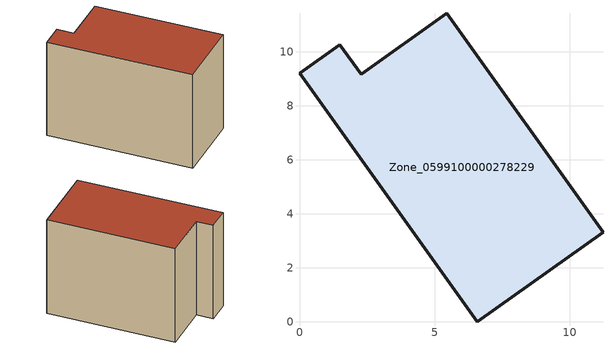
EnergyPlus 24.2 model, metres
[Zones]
Zone_0599100000278229
 floor ground (C_G): 6.58,0 0,9.2 1.49,10.26 2.28,9.17 5.44,11.43 11.23,3.32 z0
 wall outside (C_F): 2.28,9.17 1.49,10.26 0,9.2 6.58,0 11.23,3.32 5.44,11.43 2.28,9.17 z0:7.96
 roof outside (C_R): 11.23,3.32 5.44,11.43 2.28,9.17 1.49,10.26 0,9.2 6.58,0 z7.96
[BUILDING]
Pand.0599100000278229: North Axis=0; Terrain=City; Loads Convergence Tolerance Value=0.04; Temperature Convergence Tolerance Value=0.4; Solar Distribution=FullExterior; Maximum Number of Warmup Days=25; Minimum Number of Warmup Days=1
[Site:Location]
Rotterdam.The.Hague.AP_ZH_NLD Design_Conditions: Latitude=51.96; Longitude=4.45; Time Zone=1; Elevation=-4.5
[SITE:GROUNDTEMPERATURE:BUILDINGSURFACE]
18, 18, 18, 18, 18, 18, 18, 18, 18, 18, 18, 18
[MATERIAL] Thermal Absorptance=0.9; Solar Absorptance=0.7; Visible Absorptance=0.7
Name | Roughness | Thickness | Conductivity | Density | Specific Heat
G.TI.1975-1991 | MediumSmooth | 0.15 | 0.288461 | 540 | 1210
F.TI.1975-1991 | Rough | 0.3 | 0.230769 | 1920 | 840
R.TI.1975-1991 | MediumRough | 0.2 | 0.153846 | 1500 | 1000
[CONSTRUCTION]
C_G: G.TI.1975-1991
C_F: F.TI.1975-1991
C_R: R.TI.1975-1991
[ZONE]
Zone_0599100000278229: Type=1; Multiplier=1; Ceiling Height=Autocalculate; Volume=Autocalculate; Floor Area=autocalculate; Part of Total Floor Area=Yes
[ZONEINFILTRATION:DESIGNFLOWRATE]
Infil_Zone_0599100000278229: Zone or ZoneList or Space or SpaceList=Zone_0599100000278229; Schedule=AlwaysOn; Design Flow Rate Calculation Method=Flow/Area; Flow Rate per Floor Area=0.003; Constant Term Coefficient=1; Temperature Term Coefficient=0; Velocity Term Coefficient=0; Velocity Squared Term Coefficient=0
[HVACTEMPLATE:ZONE:IDEALLOADSAIRSYSTEM]
Zone_0599100000278229: Maximum Heating Supply Air Temperature=50; Minimum Cooling Supply Air Temperature=13; Maximum Heating Supply Air Humidity Ratio=0.0156; Minimum Cooling Supply Air Humidity Ratio=0.0077; Heating Limit=NoLimit; Cooling Limit=NoLimit; Dehumidification Control Type=ConstantSensibleHeatRatio; Cooling Sensible Heat Ratio=0.7; Dehumidification Setpoint=60; Humidification Control Type=None; Humidification Setpoint=30; Outdoor Air Method=None; Outdoor Air Flow Rate per Person=0.00944; Outdoor Air Flow Rate per Zone Floor Area=0; Outdoor Air Flow Rate per Zone=0; Demand Controlled Ventilation Type=None; Outdoor Air Economizer Type=NoEconomizer; Heat Recovery Type=None; Sensible Heat Recovery Effectiveness=0.7; Latent Heat Recovery Effectiveness=0.65
[ZONECONTROL:THERMOSTAT]
ThermostatControl_Zone_0599100000278229: Zone or ZoneList=Zone_0599100000278229; Control Type Schedule=DualSetpointControlType; Control 1=Thermostat_Zone_0599100000278229; Temperature Difference Between Cutout And Setpoint=0
[THERMOSTATSETPOINT:DUALSETPOINT]
Thermostat_Zone_0599100000278229: Heating Setpoint Temperature Schedule=HeatingSetpoint_Zone_0599100000278229; Cooling Setpoint Temperature Schedule=CoolingSetpoint_Zone_0599100000278229
[SCHEDULE:COMPACT]
HeatingSetpoint_Zone_0599100000278229: Through: 12/31, For: AllDays, Until: 24:00, 21
CoolingSetpoint_Zone_0599100000278229: Through: 12/31, For: AllDays, Until: 24:00, 24
DualSetpointControlType: Through: 12/31, For: AllDays, Until: 24:00, 4
AlwaysOn: Through: 12/31, For: AllDays, Until: 24:00, 1
